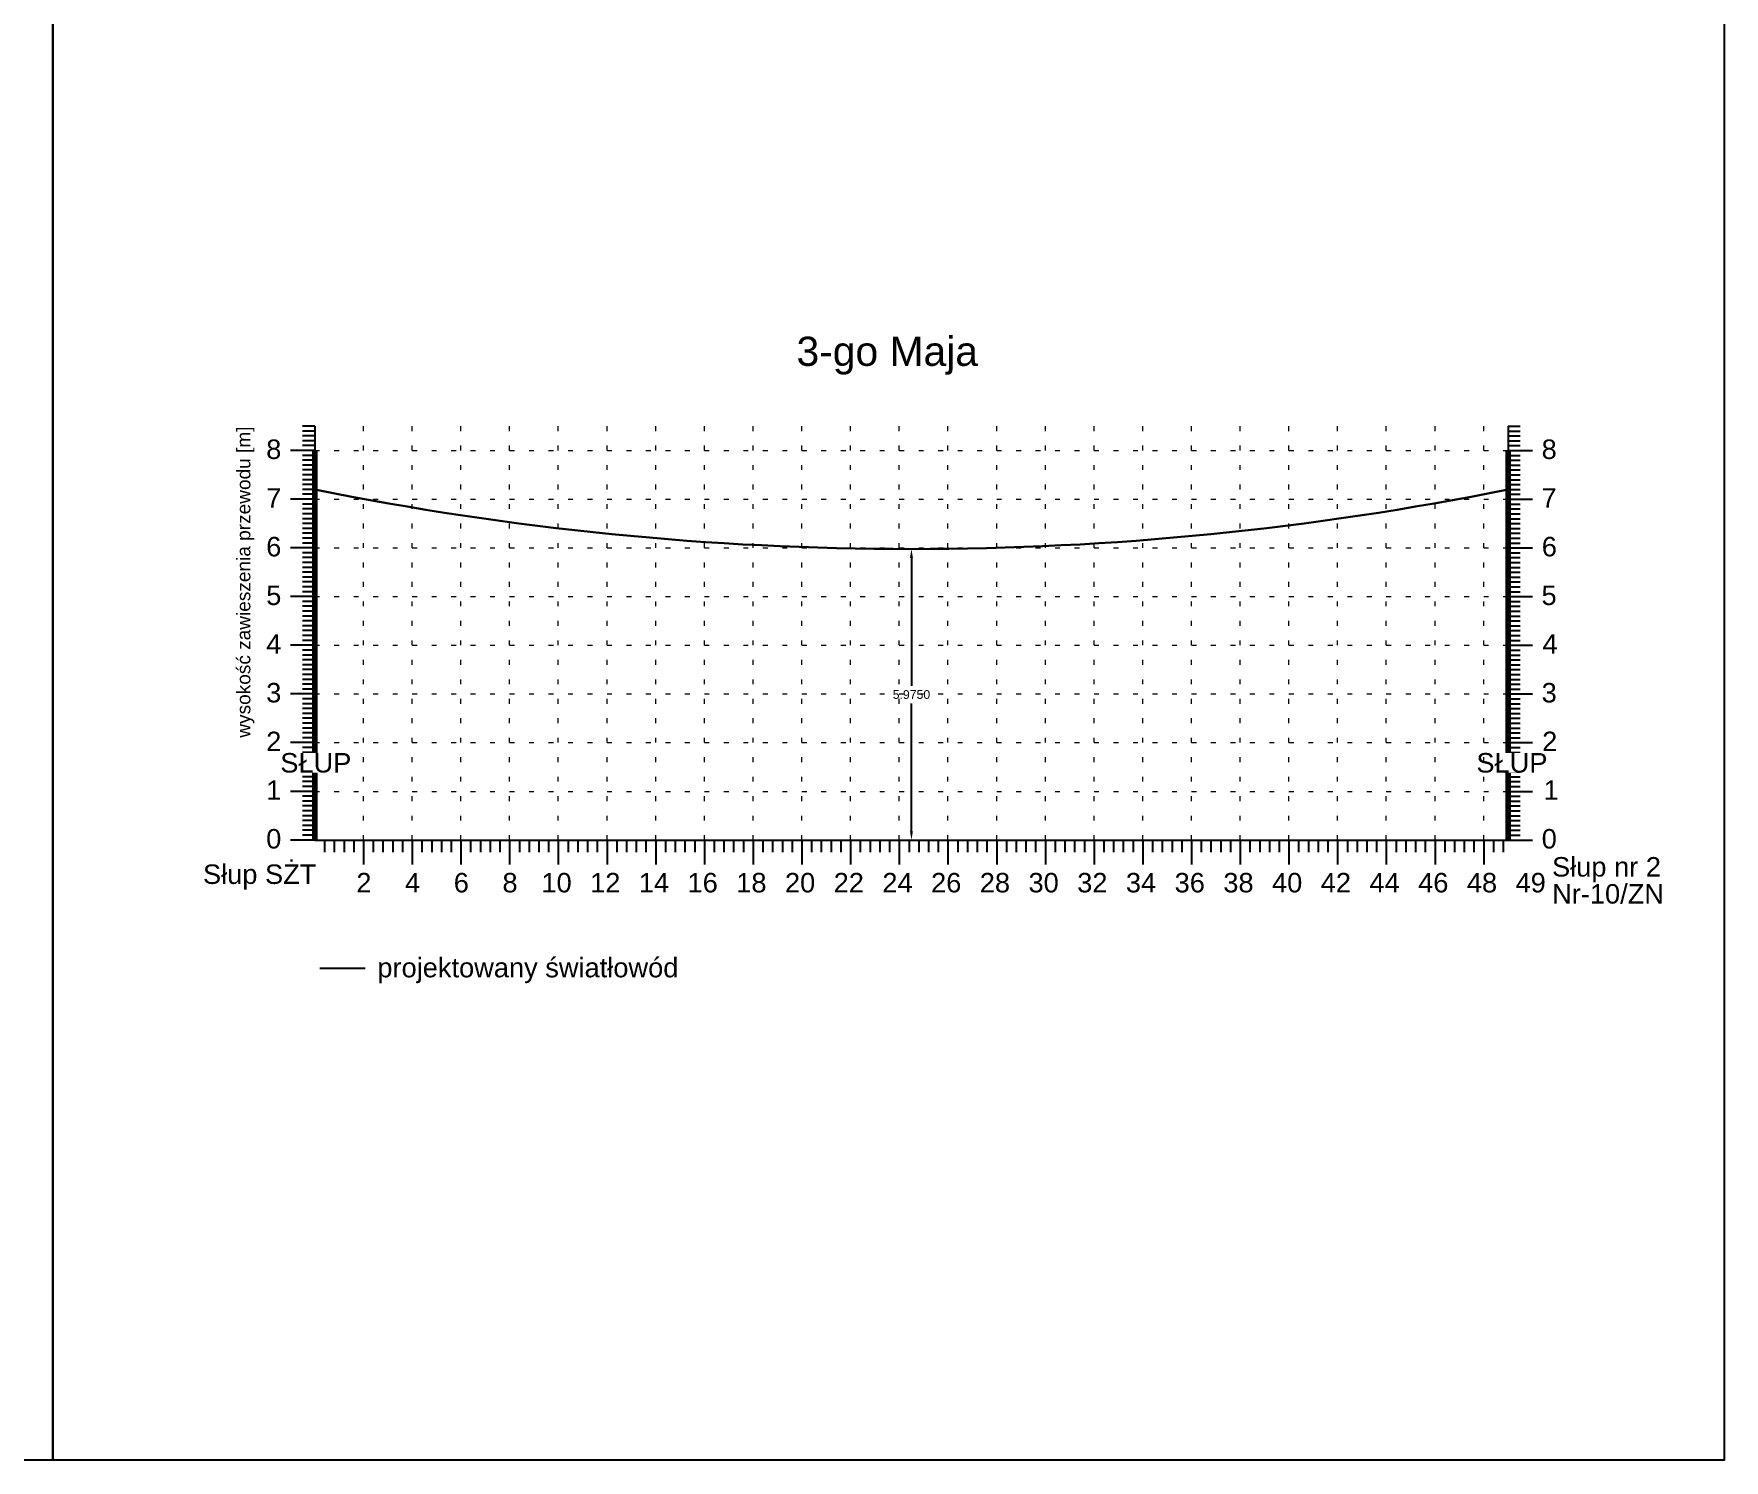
# Model space of a CAD drawing. Header units: metres. Extents: x -155 to 1812, y 681 to 886.
# Drawn here: x 1134.15 to 1168.86, y 710.52 to 739.82 of the extents above; entities that cross this region are included whole.
import ezdxf

# ---------------------------------------------------------------- set-up
doc = ezdxf.new("R2010")
doc.units = ezdxf.units.M
doc.header["$MEASUREMENT"] = 0
doc.linetypes.add('ACAD_ISO07W100', pattern=[3, 0, -3])
doc.styles.get("Standard").update_dxf_attribs({"font": 'arial.ttf'})
doc.dimstyles.get("Standard").update_dxf_attribs({"dimtxt": 0.18, "dimasz": 0.18, "dimexe": 0.18, "dimexo": 0.0625, "dimgap": 0.09, "dimtad": 0, "dimtih": 1, "dimtoh": 1, "dimdec": 4, "dimzin": 0, "dimdsep": 46, "dimtxsty": 'Standard', "dimcen": 0.09, "dimadec": 0, "dimazin": 0, "dimtfac": 1, "dimtdec": 4, "dimtofl": 0, "dimtmove": 0, "dimatfit": 3, "dimfxl": 1, "dimtolj": 1, "dimtzin": 0, "dimarcsym": 0})

# ---------------------------------------------------------------- blocks, each defined once
blk = doc.blocks.new('*D305')
at = {"color": 0, "lineweight": -2}
for p, q in [((1152.106, 729.234), (1151.989, 729.234)), ((1152.169, 729.054), (1152.169, 726.429)), ((1152.169, 723.439), (1152.169, 726.065)), ((1142.581, 723.259), (1152.349, 723.259))]:
    blk.add_line(p, q, dxfattribs=at)
at = {"color": 0}
for points in [[(1152.199, 729.054), (1152.139, 729.054), (1152.169, 729.234)], [(1152.139, 723.439), (1152.199, 723.439), (1152.169, 723.259)]]:
    blk.add_solid(points, dxfattribs=at)
at = {"layer": 'Defpoints', "color": 0}
for p in [(1152.169, 729.234), (1142.519, 723.259), (1152.169, 723.259)]:
    blk.add_point(p, dxfattribs=at)
at = {"color": 0, "lineweight": 25, "insert": (1152.169, 726.247), "char_height": 0.18, "attachment_point": 5}
blk.add_mtext('\\A1;5.9750', dxfattribs=at)

msp = doc.modelspace()

# ---------------------------------------------------------------- linework, layer by layer
for p, q in [((1139.9187, 731.75924), (1139.6687, 731.75924)), ((1139.9187, 731.65924), (1139.6687, 731.65924)), ((1139.9187, 731.75924), (1139.9187, 723.25924)), ((1164.4187, 731.75924), (1164.4187, 723.25924)), ((1164.4187, 731.75924), (1164.6687, 731.75924)), ((1164.4187, 731.65924), (1164.6687, 731.65924)), ((1139.9187, 731.25924), (1139.4187, 731.25924)), ((1139.9187, 731.25924), (1139.4187, 731.25924)), ((1139.9187, 731.55924), (1139.6687, 731.55924)), ((1139.9187, 731.45924), (1139.6687, 731.45924)), ((1139.9187, 731.35924), (1139.6687, 731.35924)), ((1164.4187, 731.55924), (1164.6687, 731.55924)), ((1164.4187, 731.45924), (1164.6687, 731.45924)), ((1164.4187, 731.35924), (1164.6687, 731.35924)), ((1164.4187, 731.25924), (1164.9187, 731.25924)), ((1164.4187, 731.25924), (1164.9187, 731.25924)), ((1139.9187, 731.15924), (1139.6687, 731.15924)), ((1139.9187, 731.05924), (1139.6687, 731.05924)), ((1139.9187, 730.95924), (1139.6687, 730.95924)), ((1164.4187, 731.15924), (1164.6687, 731.15924)), ((1164.4187, 731.05924), (1164.6687, 731.05924)), ((1164.4187, 730.95924), (1164.6687, 730.95924)), ((1139.9187, 730.85924), (1139.6687, 730.85924)), ((1139.9187, 730.75924), (1139.6687, 730.75924)), ((1139.9187, 730.65924), (1139.6687, 730.65924)), ((1139.9187, 730.55924), (1139.6687, 730.55924)), ((1164.4187, 730.85924), (1164.6687, 730.85924)), ((1164.4187, 730.75924), (1164.6687, 730.75924)), ((1164.4187, 730.65924), (1164.6687, 730.65924)), ((1164.4187, 730.55924), (1164.6687, 730.55924)), ((1139.9187, 730.25924), (1139.4187, 730.25924)), ((1139.9187, 730.25924), (1139.4187, 730.25924)), ((1139.9187, 730.45924), (1139.6687, 730.45924)), ((1139.9187, 730.35924), (1139.6687, 730.35924)), ((1164.4187, 730.45924), (1164.6687, 730.45924)), ((1164.4187, 730.35924), (1164.6687, 730.35924)), ((1164.4187, 730.25924), (1164.9187, 730.25924)), ((1164.4187, 730.25924), (1164.9187, 730.25924)), ((1139.9187, 730.15924), (1139.6687, 730.15924)), ((1139.9187, 730.05924), (1139.6687, 730.05924)), ((1139.9187, 729.95924), (1139.6687, 729.95924)), ((1139.9187, 729.85924), (1139.6687, 729.85924)), ((1164.4187, 730.15924), (1164.6687, 730.15924)), ((1164.4187, 730.05924), (1164.6687, 730.05924)), ((1164.4187, 729.95924), (1164.6687, 729.95924)), ((1164.4187, 729.85924), (1164.6687, 729.85924)), ((1139.9187, 729.75924), (1139.6687, 729.75924)), ((1139.9187, 729.65924), (1139.6687, 729.65924)), ((1139.9187, 729.55924), (1139.6687, 729.55924)), ((1164.4187, 729.75924), (1164.6687, 729.75924)), ((1164.4187, 729.65924), (1164.6687, 729.65924)), ((1164.4187, 729.55924), (1164.6687, 729.55924)), ((1139.9187, 729.25924), (1139.4187, 729.25924)), ((1139.9187, 729.25924), (1139.4187, 729.25924)), ((1139.9187, 729.45924), (1139.6687, 729.45924)), ((1139.9187, 729.35924), (1139.6687, 729.35924)), ((1164.4187, 729.45924), (1164.6687, 729.45924)), ((1164.4187, 729.35924), (1164.6687, 729.35924)), ((1164.4187, 729.25924), (1164.9187, 729.25924)), ((1164.4187, 729.25924), (1164.9187, 729.25924)), ((1139.9187, 729.15924), (1139.6687, 729.15924)), ((1139.9187, 729.05924), (1139.6687, 729.05924)), ((1139.9187, 728.95924), (1139.6687, 728.95924)), ((1139.9187, 728.85924), (1139.6687, 728.85924)), ((1164.4187, 729.15924), (1164.6687, 729.15924)), ((1164.4187, 729.05924), (1164.6687, 729.05924)), ((1164.4187, 728.95924), (1164.6687, 728.95924)), ((1164.4187, 728.85924), (1164.6687, 728.85924)), ((1139.9187, 728.75924), (1139.6687, 728.75924)), ((1139.9187, 728.65924), (1139.6687, 728.65924)), ((1139.9187, 728.55924), (1139.6687, 728.55924)), ((1164.4187, 728.75924), (1164.6687, 728.75924)), ((1164.4187, 728.65924), (1164.6687, 728.65924)), ((1164.4187, 728.55924), (1164.6687, 728.55924)), ((1139.9187, 728.25924), (1139.4187, 728.25924)), ((1139.9187, 728.25924), (1139.4187, 728.25924)), ((1139.9187, 728.45924), (1139.6687, 728.45924)), ((1139.9187, 728.35924), (1139.6687, 728.35924)), ((1139.9187, 728.15924), (1139.6687, 728.15924)), ((1164.4187, 728.45924), (1164.6687, 728.45924)), ((1164.4187, 728.35924), (1164.6687, 728.35924)), ((1164.4187, 728.25924), (1164.9187, 728.25924)), ((1164.4187, 728.25924), (1164.9187, 728.25924)), ((1164.4187, 728.15924), (1164.6687, 728.15924)), ((1139.9187, 728.05924), (1139.6687, 728.05924)), ((1139.9187, 727.95924), (1139.6687, 727.95924)), ((1139.9187, 727.85924), (1139.6687, 727.85924)), ((1164.4187, 728.05924), (1164.6687, 728.05924)), ((1164.4187, 727.95924), (1164.6687, 727.95924)), ((1164.4187, 727.85924), (1164.6687, 727.85924)), ((1139.9187, 727.75924), (1139.6687, 727.75924)), ((1139.9187, 727.65924), (1139.6687, 727.65924)), ((1139.9187, 727.55924), (1139.6687, 727.55924)), ((1139.9187, 727.45924), (1139.6687, 727.45924)), ((1164.4187, 727.75924), (1164.6687, 727.75924)), ((1164.4187, 727.65924), (1164.6687, 727.65924)), ((1164.4187, 727.55924), (1164.6687, 727.55924)), ((1164.4187, 727.45924), (1164.6687, 727.45924)), ((1139.9187, 727.25924), (1139.4187, 727.25924)), ((1139.9187, 727.25924), (1139.4187, 727.25924)), ((1139.9187, 727.35924), (1139.6687, 727.35924)), ((1139.9187, 727.15924), (1139.6687, 727.15924)), ((1164.4187, 727.35924), (1164.6687, 727.35924)), ((1164.4187, 727.25924), (1164.9187, 727.25924)), ((1164.4187, 727.25924), (1164.9187, 727.25924)), ((1164.4187, 727.15924), (1164.6687, 727.15924)), ((1139.9187, 727.05924), (1139.6687, 727.05924)), ((1139.9187, 726.95924), (1139.6687, 726.95924)), ((1139.9187, 726.85924), (1139.6687, 726.85924)), ((1139.9187, 726.75924), (1139.6687, 726.75924)), ((1164.4187, 727.05924), (1164.6687, 727.05924)), ((1164.4187, 726.95924), (1164.6687, 726.95924)), ((1164.4187, 726.85924), (1164.6687, 726.85924)), ((1164.4187, 726.75924), (1164.6687, 726.75924)), ((1139.9187, 726.65924), (1139.6687, 726.65924)), ((1139.9187, 726.55924), (1139.6687, 726.55924)), ((1139.9187, 726.45924), (1139.6687, 726.45924)), ((1164.4187, 726.65924), (1164.6687, 726.65924)), ((1164.4187, 726.55924), (1164.6687, 726.55924)), ((1164.4187, 726.45924), (1164.6687, 726.45924)), ((1139.9187, 726.25924), (1139.4187, 726.25924)), ((1139.9187, 726.25924), (1139.4187, 726.25924)), ((1139.9187, 726.35924), (1139.6687, 726.35924)), ((1139.9187, 726.15924), (1139.6687, 726.15924)), ((1139.9187, 726.05924), (1139.6687, 726.05924)), ((1164.4187, 726.35924), (1164.6687, 726.35924)), ((1164.4187, 726.25924), (1164.9187, 726.25924)), ((1164.4187, 726.25924), (1164.9187, 726.25924)), ((1164.4187, 726.15924), (1164.6687, 726.15924)), ((1164.4187, 726.05924), (1164.6687, 726.05924)), ((1139.9187, 725.95924), (1139.6687, 725.95924)), ((1139.9187, 725.85924), (1139.6687, 725.85924)), ((1139.9187, 725.75924), (1139.6687, 725.75924)), ((1164.4187, 725.95924), (1164.6687, 725.95924)), ((1164.4187, 725.85924), (1164.6687, 725.85924)), ((1164.4187, 725.75924), (1164.6687, 725.75924)), ((1139.9187, 725.65924), (1139.6687, 725.65924)), ((1139.9187, 725.55924), (1139.6687, 725.55924)), ((1139.9187, 725.45924), (1139.6687, 725.45924)), ((1139.9187, 725.35924), (1139.6687, 725.35924)), ((1164.4187, 725.65924), (1164.6687, 725.65924)), ((1164.4187, 725.55924), (1164.6687, 725.55924)), ((1164.4187, 725.45924), (1164.6687, 725.45924)), ((1164.4187, 725.35924), (1164.6687, 725.35924)), ((1139.9187, 725.25924), (1139.4187, 725.25924)), ((1139.9187, 725.25924), (1139.4187, 725.25924)), ((1139.9187, 725.15924), (1139.6687, 725.15924)), ((1139.9187, 725.05924), (1139.6687, 725.05924)), ((1164.4187, 725.25924), (1164.9187, 725.25924)), ((1164.4187, 725.25924), (1164.9187, 725.25924)), ((1164.4187, 725.15924), (1164.6687, 725.15924)), ((1164.4187, 725.05924), (1164.6687, 725.05924)), ((1139.9187, 724.95924), (1139.6687, 724.95924)), ((1139.9187, 724.85924), (1139.6687, 724.85924)), ((1139.9187, 724.75924), (1139.6687, 724.75924)), ((1139.9187, 724.65924), (1139.6687, 724.65924)), ((1164.4187, 724.95924), (1164.6687, 724.95924)), ((1164.4187, 724.85924), (1164.6687, 724.85924)), ((1164.4187, 724.75924), (1164.6687, 724.75924)), ((1164.4187, 724.65924), (1164.6687, 724.65924)), ((1139.9187, 724.55924), (1139.6687, 724.55924)), ((1139.9187, 724.45924), (1139.6687, 724.45924)), ((1139.9187, 724.35924), (1139.6687, 724.35924)), ((1164.4187, 724.55924), (1164.6687, 724.55924)), ((1164.4187, 724.45924), (1164.6687, 724.45924)), ((1164.4187, 724.35924), (1164.6687, 724.35924)), ((1139.9187, 724.25924), (1139.4187, 724.25924)), ((1139.9187, 724.25924), (1139.4187, 724.25924)), ((1139.9187, 724.15924), (1139.6687, 724.15924)), ((1139.9187, 724.05924), (1139.6687, 724.05924)), ((1139.9187, 723.95924), (1139.6687, 723.95924)), ((1164.4187, 724.25924), (1164.9187, 724.25924)), ((1164.4187, 724.25924), (1164.9187, 724.25924)), ((1164.4187, 724.15924), (1164.6687, 724.15924)), ((1164.4187, 724.05924), (1164.6687, 724.05924)), ((1164.4187, 723.95924), (1164.6687, 723.95924)), ((1139.9187, 723.85924), (1139.6687, 723.85924)), ((1139.9187, 723.75924), (1139.6687, 723.75924)), ((1139.9187, 723.65924), (1139.6687, 723.65924)), ((1164.4187, 723.85924), (1164.6687, 723.85924)), ((1164.4187, 723.75924), (1164.6687, 723.75924)), ((1164.4187, 723.65924), (1164.6687, 723.65924)), ((1139.9187, 723.55924), (1139.6687, 723.55924)), ((1139.9187, 723.45924), (1139.6687, 723.45924)), ((1139.9187, 723.35924), (1139.6687, 723.35924)), ((1164.4187, 723.55924), (1164.6687, 723.55924)), ((1164.4187, 723.45924), (1164.6687, 723.45924)), ((1164.4187, 723.35924), (1164.6687, 723.35924)), ((1139.9187, 723.25924), (1139.4187, 723.25924)), ((1139.9187, 723.25924), (1139.6687, 723.25924)), ((1139.9187, 723.25924), (1164.4187, 723.25924)), ((1140.1187, 723.25924), (1140.1187, 723.00924)), ((1140.3187, 723.25924), (1140.3187, 723.00924)), ((1140.5187, 723.25924), (1140.5187, 723.00924)), ((1140.7187, 723.25924), (1140.7187, 723.00924)), ((1140.9187, 723.25924), (1140.9187, 722.75924)), ((1141.1187, 723.25924), (1141.1187, 723.00924)), ((1141.3187, 723.25924), (1141.3187, 723.00924)), ((1141.5187, 723.25924), (1141.5187, 723.00924)), ((1141.7187, 723.25924), (1141.7187, 723.00924)), ((1141.9187, 723.25924), (1141.9187, 722.75924)), ((1142.1187, 723.25924), (1142.1187, 723.00924)), ((1142.3187, 723.25924), (1142.3187, 723.00924)), ((1142.5187, 723.25924), (1142.5187, 723.00924)), ((1142.7187, 723.25924), (1142.7187, 723.00924)), ((1142.9187, 723.25924), (1142.9187, 722.75924)), ((1143.1187, 723.25924), (1143.1187, 723.00924)), ((1143.3187, 723.25924), (1143.3187, 723.00924)), ((1143.5187, 723.25924), (1143.5187, 723.00924)), ((1143.7187, 723.25924), (1143.7187, 723.00924)), ((1143.9187, 723.25924), (1143.9187, 722.75924)), ((1144.1187, 723.25924), (1144.1187, 723.00924)), ((1144.3187, 723.25924), (1144.3187, 723.00924)), ((1144.5187, 723.25924), (1144.5187, 723.00924)), ((1144.7187, 723.25924), (1144.7187, 723.00924)), ((1144.9187, 723.25924), (1144.9187, 722.75924)), ((1145.1187, 723.25924), (1145.1187, 723.00924)), ((1145.3187, 723.25924), (1145.3187, 723.00924)), ((1145.5187, 723.25924), (1145.5187, 723.00924)), ((1145.7187, 723.25924), (1145.7187, 723.00924)), ((1145.9187, 723.25924), (1145.9187, 722.75924)), ((1146.1187, 723.25924), (1146.1187, 723.00924)), ((1146.3187, 723.25924), (1146.3187, 723.00924)), ((1146.5187, 723.25924), (1146.5187, 723.00924)), ((1146.7187, 723.25924), (1146.7187, 723.00924)), ((1146.9187, 723.25924), (1146.9187, 722.75924)), ((1147.1187, 723.25924), (1147.1187, 723.00924)), ((1147.3187, 723.25924), (1147.3187, 723.00924)), ((1147.5187, 723.25924), (1147.5187, 723.00924)), ((1147.7187, 723.25924), (1147.7187, 723.00924)), ((1147.9187, 723.25924), (1147.9187, 722.75924)), ((1148.1187, 723.25924), (1148.1187, 723.00924)), ((1148.3187, 723.25924), (1148.3187, 723.00924)), ((1148.5187, 723.25924), (1148.5187, 723.00924)), ((1148.7187, 723.25924), (1148.7187, 723.00924)), ((1148.9187, 723.25924), (1148.9187, 722.75924)), ((1149.1187, 723.25924), (1149.1187, 723.00924)), ((1149.3187, 723.25924), (1149.3187, 723.00924)), ((1149.5187, 723.25924), (1149.5187, 723.00924)), ((1149.7187, 723.25924), (1149.7187, 723.00924)), ((1149.9187, 723.25924), (1149.9187, 722.75924)), ((1150.1187, 723.25924), (1150.1187, 723.00924)), ((1150.3187, 723.25924), (1150.3187, 723.00924)), ((1150.5187, 723.25924), (1150.5187, 723.00924)), ((1150.7187, 723.25924), (1150.7187, 723.00924)), ((1150.9187, 723.25924), (1150.9187, 722.75924)), ((1151.1187, 723.25924), (1151.1187, 723.00924)), ((1151.3187, 723.25924), (1151.3187, 723.00924)), ((1151.5187, 723.25924), (1151.5187, 723.00924)), ((1151.7187, 723.25924), (1151.7187, 723.00924)), ((1151.9187, 723.25924), (1151.9187, 722.75924)), ((1152.1187, 723.25924), (1152.1187, 723.00924)), ((1152.3187, 723.25924), (1152.3187, 723.00924)), ((1152.5187, 723.25924), (1152.5187, 723.00924)), ((1152.7187, 723.25924), (1152.7187, 723.00924)), ((1152.9187, 723.25924), (1152.9187, 722.75924)), ((1153.1187, 723.25924), (1153.1187, 723.00924)), ((1153.3187, 723.25924), (1153.3187, 723.00924)), ((1153.5187, 723.25924), (1153.5187, 723.00924)), ((1153.7187, 723.25924), (1153.7187, 723.00924)), ((1153.9187, 723.25924), (1153.9187, 722.75924)), ((1154.1187, 723.25924), (1154.1187, 723.00924)), ((1154.3187, 723.25924), (1154.3187, 723.00924)), ((1154.5187, 723.25924), (1154.5187, 723.00924)), ((1154.7187, 723.25924), (1154.7187, 723.00924)), ((1154.9187, 723.25924), (1154.9187, 722.75924)), ((1155.1187, 723.25924), (1155.1187, 723.00924)), ((1155.3187, 723.25924), (1155.3187, 723.00924)), ((1155.5187, 723.25924), (1155.5187, 723.00924)), ((1155.7187, 723.25924), (1155.7187, 723.00924)), ((1155.9187, 723.25924), (1155.9187, 722.75924)), ((1156.1187, 723.25924), (1156.1187, 723.00924)), ((1156.3187, 723.25924), (1156.3187, 723.00924)), ((1156.5187, 723.25924), (1156.5187, 723.00924)), ((1156.7187, 723.25924), (1156.7187, 723.00924)), ((1156.9187, 723.25924), (1156.9187, 722.75924)), ((1157.1187, 723.25924), (1157.1187, 723.00924)), ((1157.3187, 723.25924), (1157.3187, 723.00924)), ((1157.5187, 723.25924), (1157.5187, 723.00924)), ((1157.7187, 723.25924), (1157.7187, 723.00924)), ((1157.9187, 723.25924), (1157.9187, 722.75924)), ((1158.1187, 723.25924), (1158.1187, 723.00924)), ((1158.3187, 723.25924), (1158.3187, 723.00924)), ((1158.5187, 723.25924), (1158.5187, 723.00924)), ((1158.7187, 723.25924), (1158.7187, 723.00924)), ((1158.9187, 723.25924), (1158.9187, 722.75924)), ((1158.9187, 723.25924), (1158.9187, 722.75924)), ((1159.1187, 723.25924), (1159.1187, 723.00924)), ((1159.3187, 723.25924), (1159.3187, 723.00924)), ((1159.5187, 723.25924), (1159.5187, 723.00924)), ((1159.7187, 723.25924), (1159.7187, 723.00924)), ((1159.9187, 723.25924), (1159.9187, 722.75924)), ((1159.9187, 723.25924), (1159.9187, 722.75924)), ((1160.1187, 723.25924), (1160.1187, 723.00924)), ((1160.3187, 723.25924), (1160.3187, 723.00924)), ((1160.5187, 723.25924), (1160.5187, 723.00924)), ((1160.7187, 723.25924), (1160.7187, 723.00924)), ((1160.9187, 723.25924), (1160.9187, 722.75924)), ((1160.9187, 723.25924), (1160.9187, 722.75924)), ((1161.1187, 723.25924), (1161.1187, 723.00924)), ((1161.3187, 723.25924), (1161.3187, 723.00924)), ((1161.5187, 723.25924), (1161.5187, 723.00924)), ((1161.7187, 723.25924), (1161.7187, 723.00924)), ((1161.9187, 723.25924), (1161.9187, 722.75924)), ((1161.9187, 723.25924), (1161.9187, 722.75924)), ((1162.1187, 723.25924), (1162.1187, 723.00924)), ((1162.3187, 723.25924), (1162.3187, 723.00924)), ((1162.5187, 723.25924), (1162.5187, 723.00924)), ((1162.7187, 723.25924), (1162.7187, 723.00924)), ((1162.9187, 723.25924), (1162.9187, 722.75924)), ((1162.9187, 723.25924), (1162.9187, 722.75924)), ((1163.1187, 723.25924), (1163.1187, 723.00924)), ((1163.3187, 723.25924), (1163.3187, 723.00924)), ((1163.5187, 723.25924), (1163.5187, 723.00924)), ((1163.7187, 723.25924), (1163.7187, 723.00924)), ((1163.9187, 723.25924), (1163.9187, 722.75924)), ((1163.9187, 723.25924), (1163.9187, 722.75924)), ((1164.1187, 723.25924), (1164.1187, 723.00924)), ((1164.3187, 723.25924), (1164.3187, 723.00924)), ((1164.4187, 723.25924), (1164.9187, 723.25924)), ((1164.4187, 723.25924), (1164.6687, 723.25924))]:
    msp.add_line(p, q)
at = {"linetype": 'ACAD_ISO07W100', "lineweight": 15, "ltscale": 0.1}
for p, q in [((1140.9187, 723.25924), (1140.9187, 731.75924)), ((1141.9187, 723.25924), (1141.9187, 731.75924)), ((1142.9187, 723.25924), (1142.9187, 731.75924)), ((1143.9187, 723.25924), (1143.9187, 731.75924)), ((1144.9187, 723.25924), (1144.9187, 731.75924)), ((1145.9187, 723.25924), (1145.9187, 731.75924)), ((1146.9187, 723.25924), (1146.9187, 731.75924)), ((1147.9187, 723.25924), (1147.9187, 731.75924)), ((1148.9187, 723.25924), (1148.9187, 731.75924)), ((1149.9187, 723.25924), (1149.9187, 731.75924)), ((1150.9187, 723.25924), (1150.9187, 731.75924)), ((1151.9187, 723.25924), (1151.9187, 731.75924)), ((1152.9187, 723.25924), (1152.9187, 731.75924)), ((1153.9187, 723.25924), (1153.9187, 731.75924)), ((1154.9187, 723.25924), (1154.9187, 731.75924)), ((1155.9187, 723.25924), (1155.9187, 731.75924)), ((1156.9187, 723.25924), (1156.9187, 731.75924)), ((1157.9187, 723.25924), (1157.9187, 731.75924)), ((1158.9187, 723.25924), (1158.9187, 731.75924)), ((1159.9187, 723.25924), (1159.9187, 731.75924)), ((1160.9187, 723.25924), (1160.9187, 731.75924)), ((1161.9187, 723.25924), (1161.9187, 731.75924)), ((1162.9187, 723.25924), (1162.9187, 731.75924)), ((1164.4187, 723.25924), (1164.4187, 731.75924)), ((1139.9187, 731.25924), (1164.4187, 731.25924)), ((1139.9187, 730.25924), (1164.4187, 730.25924)), ((1139.9187, 729.25924), (1164.4187, 729.25924)), ((1139.9187, 728.25924), (1164.4187, 728.25924)), ((1139.9187, 727.25924), (1164.4187, 727.25924)), ((1139.9187, 726.25924), (1164.4187, 726.25924)), ((1139.9187, 725.25924), (1164.4187, 725.25924)), ((1139.9187, 724.25924), (1164.4187, 724.25924))]:
    msp.add_line(p, q, dxfattribs=at)
at = {"lineweight": 100}
for p, q in [((1139.9187, 731.25924), (1139.9187, 723.25924)), ((1164.4187, 731.25924), (1164.4187, 723.25924))]:
    msp.add_line(p, q, dxfattribs=at)
at = {"color": 3, "lineweight": 25}
msp.add_line((1140.02425, 720.62903), (1140.95484, 720.62903), dxfattribs=at)
at = {"lineweight": 25}
for points in [[(1104.54271, 740.52182), (1134.54271, 740.52182), (1134.54271, 710.52182), (1104.54271, 710.52182), (1104.54271, 740.52182)], [(1134.54271, 740.52182), (1168.85544, 740.52182), (1168.85544, 710.52182), (1134.54271, 710.52182), (1134.54271, 740.52182)], [(1163.9187, 723.25924), (1164.4187, 723.25924)]]:
    msp.add_lwpolyline(points, dxfattribs=at)
at = {"color": 3, "lineweight": 30}
msp.add_arc((1152.1687, 791.15713), 61.92169, 258.5898778, 281.4101222, dxfattribs=at)

# ---------------------------------------------------------------- texts
for s, height, p in [('3-go Maja', 0.6, (1149.80864, 732.99736)), ('8', 0.4, (1138.92144, 731.08515)), ('8', 0.4, (1165.10709, 731.08515)), ('7', 0.4, (1138.92144, 730.08515)), ('7', 0.4, (1165.10409, 730.08515)), ('6', 0.4, (1138.92144, 729.08515)), ('6', 0.4, (1165.10982, 729.08515)), ('5', 0.4, (1138.92144, 728.08515)), ('5', 0.4, (1165.10436, 728.08515)), ('4', 0.4, (1138.92144, 727.08515)), ('4', 0.4, (1165.1251, 727.08515)), ('3', 0.4, (1138.92144, 726.08515)), ('3', 0.4, (1165.10709, 726.08515)), ('2', 0.4, (1138.92144, 725.08515)), ('2', 0.4, (1165.11828, 725.08515)), ('1', 0.4, (1138.92144, 724.08515)), ('1', 0.4, (1165.14693, 724.08515)), ('0', 0.4, (1138.92144, 723.08515)), ('0', 0.4, (1165.10873, 723.08515)), ('Słup nr 2', 0.4, (1165.32068, 722.50877)), ('Słup SŻT', 0.4, (1137.62345, 722.35733)), ('2', 0.4, (1140.77189, 722.18357)), ('4', 0.4, (1141.77189, 722.18357)), ('6', 0.4, (1142.77189, 722.18357)), ('8', 0.4, (1143.77189, 722.18357)), ('10', 0.4, (1144.57189, 722.18357)), ('12', 0.4, (1145.57189, 722.18357)), ('14', 0.4, (1146.57189, 722.18357)), ('16', 0.4, (1147.57189, 722.18357)), ('18', 0.4, (1148.57189, 722.18357)), ('20', 0.4, (1149.57189, 722.18357)), ('22', 0.4, (1150.57189, 722.18357)), ('24', 0.4, (1151.57189, 722.18357)), ('26', 0.4, (1152.57189, 722.18357)), ('28', 0.4, (1153.57189, 722.18357)), ('30', 0.4, (1154.57189, 722.18357)), ('32', 0.4, (1155.57189, 722.18357)), ('34', 0.4, (1156.57189, 722.18357)), ('36', 0.4, (1157.57189, 722.18357)), ('38', 0.4, (1158.57189, 722.18357)), ('40', 0.4, (1159.57189, 722.18357)), ('42', 0.4, (1160.57189, 722.18357)), ('44', 0.4, (1161.57189, 722.18357)), ('46', 0.4, (1162.57189, 722.18357)), ('48', 0.4, (1163.57189, 722.18357)), ('49', 0.4, (1164.57189, 722.18357)), ('Nr-10/ZN', 0.4, (1165.3223, 721.95382)), ('projektowany światłowód', 0.4, (1141.2036, 720.43926))]:
    msp.add_text(s, height=height).set_placement(p)

# ---------------------------------------------------------------- dimensions: what is measured, and where the dimension line sits
at = {"lineweight": 25}
dim = msp.add_linear_dim(base=(1152.1687, 723.25924), p1=(1152.1687, 729.23424), p2=(1142.5187, 723.25924), angle=90, dimstyle='Standard', dxfattribs=at)
dim.commit()
dim.dimension.update_dxf_attribs({"geometry": '*D305', "text_midpoint": (1152.1687, 726.24674)})

# ---------------------------------------------------------------- next in the draw order: texts
at = {"lineweight": 18, "insert": (1138.31593, 725.36135), "char_height": 0.28, "attachment_point": 1, "rotation": 90, "bg_fill": 3, "box_fill_scale": 1, "bg_fill_color": 256, "bg_fill_transparency": 0}
msp.add_mtext_dynamic_manual_height_columns('wysokość zawieszenia przewodu [m]', width=9.2804774, gutter_width=2, heights=[-0.36385], dxfattribs=at)
at = {"lineweight": 18, "char_height": 0.4, "attachment_point": 1, "bg_fill": 3, "box_fill_scale": 1, "bg_fill_color": 256, "bg_fill_transparency": 0}
for insert in [(1139.2106, 725.04545), (1163.76777, 725.04545)]:
    msp.add_mtext_dynamic_manual_height_columns('SŁUP', width=1.5368437, gutter_width=2, heights=[-0.41364], dxfattribs=dict(at, insert=insert))

# ---------------------------------------------------------------- next in the draw order: linework, layer by layer
at = {"linetype": 'ACAD_ISO07W100', "lineweight": 15, "ltscale": 0.1}
msp.add_line((1163.9187, 723.25924), (1163.9187, 731.75924), dxfattribs=at)

doc.saveas('drawing.dxf')
